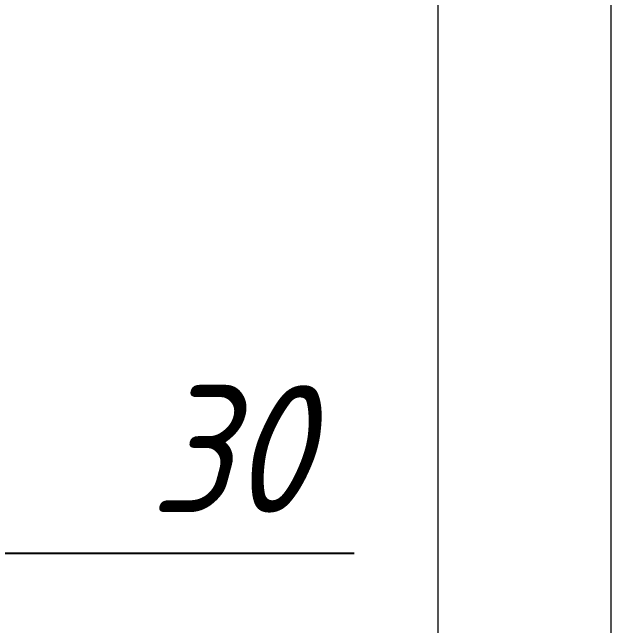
# Model space of a CAD drawing. Header units: millimetres. Extents: x 863 to 4626, y 388 to 3036.
# Drawn here: x 4390.6 to 4625.7, y 2073.3 to 2314.2 of the extents above; entities that cross this region are included whole.
import ezdxf

# ---------------------------------------------------------------- set-up
doc = ezdxf.new("R2010")
doc.units = ezdxf.units.MM
doc.linetypes.add('SLD-Solid', pattern=[0])
doc.styles.add('GENISO', font='geniso.shx', dxfattribs={"oblique": 15})
doc.dimstyles.new('Scale', dxfattribs={"dimscale": 20, "dimtxt": 2.5, "dimasz": 2.5, "dimexe": 1, "dimexo": 1, "dimgap": 0.8, "dimtad": 1, "dimdec": 0, "dimzin": 0, "dimtxsty": 'GENISO', "dimcen": 2.5, "dimclrd": 1, "dimclre": 1, "dimclrt": 7, "dimadec": 0, "dimazin": 0, "dimtfac": 1, "dimtdec": 0, "dimtmove": 0, "dimatfit": 3, "dimfxl": 1, "dimtzin": 0, "dimlwd": -1, "dimlwe": -1, "dimarcsym": 0})

# ---------------------------------------------------------------- blocks, each defined once
blk = doc.blocks.new('*D11')
at = {"color": 1, "transparency": 16777216}
for p, q in [((4296.1, 2219.99), (4296.1, 2081.74)), ((4326.51, 2220.12), (4326.51, 2081.74)), ((4246.1, 2101.74), (4196.1, 2101.74)), ((4296.1, 2101.74), (4326.51, 2101.74)), ((4376.51, 2101.74), (4524.94, 2101.74))]:
    blk.add_line(p, q, dxfattribs=at)
for points in [[(4246.1, 2110.08), (4246.1, 2093.41), (4296.1, 2101.74)], [(4376.51, 2110.08), (4376.51, 2093.41), (4326.51, 2101.74)]]:
    blk.add_solid(points, dxfattribs=at)
at = {"layer": 'Defpoints', "color": 0, "transparency": 16777216}
for p in [(4296.1, 2239.99), (4326.51, 2240.12), (4296.1, 2101.74)]:
    blk.add_point(p, dxfattribs=at)
at = {"color": 7, "transparency": 16777216, "insert": (4475.73, 2142.74), "char_height": 50, "attachment_point": 5, "style": 'GENISO'}
blk.add_mtext('30', dxfattribs=at)

msp = doc.modelspace()

# ---------------------------------------------------------------- linework, layer by layer
at = {"color": 7, "linetype": 'SLD-Solid', "lineweight": 0}
for points in [[(863.39, 388.28), (863.39, 3035.51), (4625.71, 3035.51), (4625.71, 388.28)], [(931.38, 456.27), (931.38, 2967.51), (4557.72, 2967.51), (4557.72, 456.27)]]:
    msp.add_lwpolyline(points, close=True, dxfattribs=at)

# ---------------------------------------------------------------- dimensions: what is measured, and where the dimension line sits
dim = msp.add_linear_dim(base=(4296.1, 2101.74), p1=(4326.51, 2240.12), p2=(4296.1, 2239.99), dimstyle='Scale')
dim.commit()
dim.dimension.update_dxf_attribs({"geometry": '*D11', "text_midpoint": (4475.73, 2101.74), "dimtype": 160})

doc.saveas('drawing.dxf')
